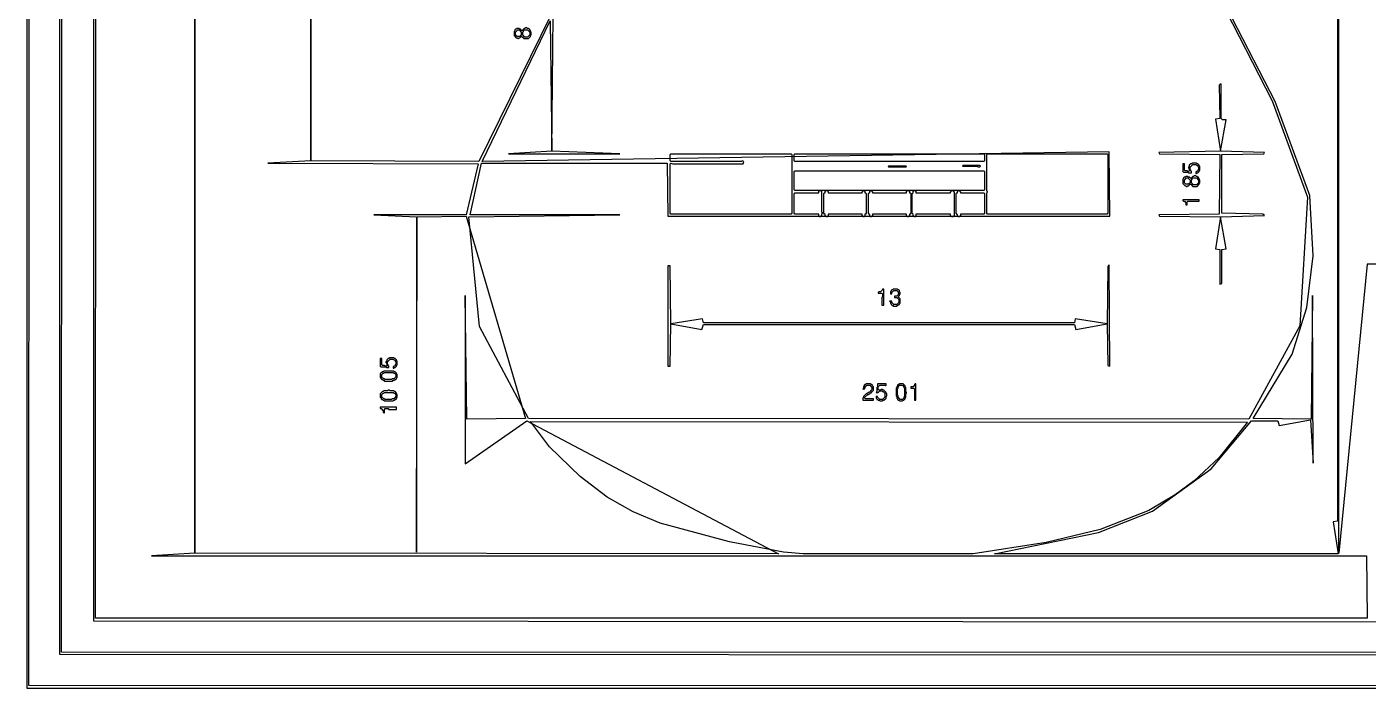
# Model space of a CAD drawing. Extents: x 17 to 323, y -435 to -5.
# Drawn here: x 16.9 to 206.2, y -434.9 to -341.5 of the extents above; entities that cross this region are included whole.
import ezdxf

# ---------------------------------------------------------------- set-up
doc = ezdxf.new("R2010")
doc.units = 0

msp = doc.modelspace()

# ---------------------------------------------------------------- linework, layer by layer
at = {"layer": 'CONTOURS'}
for p, q in [((17, -4.7), (16.9, -434.9)), ((17.2, -434.5), (17.3, -5)), ((21.6, -9.4), (21.5, -430.1)), ((21.8, -429.8), (21.9, -9.7)), ((26.4, -14.2), (26.3, -425.4)), ((26.6, -425), (26.7, -14.5)), ((40.6, -415.8), (40.6, -26.6)), ((40.6, -26.6), (40.6, -415.8)), ((57, -360.4), (57, -95)), ((57, -95), (57, -360.4)), ((202.1, -415.8), (202.1, -249.1)), ((201.9, -253.7), (201.9, -411.3)), ((178.6, -324.3), (192.7, -351.9)), ((193.1, -352), (179.1, -324.7)), ((90.9, -339.7), (80.7, -360.5)), ((81.2, -360.5), (90.8, -340.6)), ((90.8, -340.6), (91, -359)), ((91, -359), (91.2, -339.8)), ((85.8, -342), (85.7, -342.1)), ((85.7, -342.1), (85.7, -342.7)), ((85.7, -342.7), (86, -343)), ((85.9, -341.8), (85.8, -341.9)), ((85.8, -341.9), (85.8, -342)), ((86, -341.8), (85.9, -341.8)), ((85.9, -342.2), (86.2, -341.9)), ((85.9, -342.6), (85.9, -342.2)), ((86.1, -342.8), (85.9, -342.6)), ((86.1, -341.7), (86, -341.8)), ((86.4, -341.7), (86.1, -341.7)), ((86.2, -341.9), (86.4, -341.9)), ((86.5, -341.8), (86.4, -341.7)), ((86.4, -341.9), (86.7, -342.2)), ((86.6, -341.8), (86.5, -341.8)), ((86.7, -342.6), (86.5, -342.8)), ((86.8, -342), (86.6, -341.8)), ((86.7, -342.2), (86.7, -342.6)), ((87.1, -341.7), (86.8, -342)), ((86.9, -342.2), (87, -342.1)), ((86.9, -342.6), (86.9, -342.2)), ((87.2, -342.9), (86.9, -342.6)), ((87, -342), (87.1, -341.9)), ((87, -342.1), (87, -342)), ((87.2, -341.7), (87.1, -341.7)), ((87.1, -341.9), (87.6, -341.9)), ((87.3, -341.6), (87.2, -341.7)), ((87.5, -341.6), (87.3, -341.6)), ((87.6, -341.7), (87.5, -341.6)), ((87.7, -341.7), (87.6, -341.7)), ((87.6, -341.9), (87.9, -342.2)), ((87.9, -342.6), (87.6, -342.9)), ((87.8, -341.8), (87.7, -341.7)), ((87.9, -341.8), (87.8, -341.8)), ((87.9, -341.9), (87.9, -341.8)), ((88, -342), (87.9, -341.9)), ((87.9, -342.2), (87.9, -342.6)), ((88, -342.1), (88, -342)), ((88.1, -342.2), (88, -342.1)), ((88, -342.7), (88.1, -342.6)), ((88, -342.8), (88, -342.7)), ((88.1, -342.6), (88.1, -342.2)), ((86, -343), (86.1, -343)), ((86.5, -342.8), (86.1, -342.8)), ((86.1, -343), (86.2, -343.1)), ((86.2, -343.1), (86.3, -343.1)), ((86.3, -343.1), (86.4, -343)), ((86.4, -343), (86.5, -343)), ((86.5, -343), (86.7, -342.8)), ((86.7, -342.8), (86.8, -342.8)), ((86.8, -342.8), (87.1, -343.1)), ((87.1, -343.1), (87.7, -343.1)), ((87.6, -342.9), (87.2, -342.9)), ((87.7, -343.1), (88, -342.8)), ((185.5, -349.5), (185.2, -349.7)), ((185.2, -349.7), (185.3, -354.4)), ((185.5, -354.4), (185.5, -349.5)), ((192.7, -351.9), (197.7, -365.5)), ((198, -365.3), (193.1, -352)), ((185.3, -354.4), (184.7, -354.5)), ((184.7, -354.5), (185.4, -359)), ((185.4, -359), (186.2, -354.6)), ((185.7, -354.6), (185.5, -354.4)), ((186.2, -354.6), (185.7, -354.6)), ((169.7, -359.1), (81.2, -360.5)), ((91, -359), (84.9, -359.4)), ((84.9, -359.4), (100.6, -359.4)), ((100.6, -359.4), (91, -359)), ((107.7, -359.5), (107.8, -359.4)), ((107.7, -360.4), (107.7, -359.5)), ((107.8, -359.4), (124.8, -359.4)), ((124.8, -359.4), (124.9, -359.5)), ((124.9, -359.5), (124.9, -367.8)), ((125.2, -359.5), (125.3, -359.4)), ((125.2, -360.4), (125.2, -359.5)), ((125.3, -359.4), (152, -359.4)), ((152, -359.4), (152.1, -359.5)), ((152.1, -359.5), (152.1, -360.4)), ((152.4, -359.5), (152.5, -359.4)), ((152.4, -364.6), (152.4, -359.5)), ((152.5, -359.4), (169.4, -359.4)), ((169.4, -359.4), (169.5, -359.5)), ((169.5, -359.5), (169.5, -367.8)), ((169.8, -368.2), (169.7, -359.1)), ((185.4, -359), (176.7, -359.2)), ((176.7, -359.2), (176.8, -359.4)), ((176.8, -359.4), (185.3, -359.5)), ((185.3, -359.5), (185.2, -367.9)), ((191.6, -359.2), (185.4, -359)), ((185.6, -359.5), (191.5, -359.4)), ((185.6, -367.8), (185.6, -359.5)), ((191.5, -359.4), (191.6, -359.2)), ((57, -360.4), (50.9, -360.7)), ((50.9, -360.7), (80.6, -360.8)), ((80.7, -360.5), (57, -360.4)), ((80.6, -360.8), (78.9, -368)), ((79.5, -368), (81.1, -360.7)), ((81.1, -360.7), (107.3, -360.7)), ((107.3, -360.7), (107.4, -368.2)), ((107.8, -360.5), (107.7, -360.4)), ((107.7, -360.8), (107.8, -360.7)), ((107.7, -367.8), (107.7, -360.8)), ((117.8, -360.5), (107.8, -360.5)), ((107.8, -360.7), (108.1, -360.8)), ((108.1, -360.8), (118, -360.8)), ((117.9, -360.4), (117.8, -360.5)), ((118.1, -360.5), (117.9, -360.4)), ((118, -360.8), (118.1, -360.5)), ((125.3, -360.5), (125.2, -360.4)), ((152, -360.5), (125.3, -360.5)), ((138.5, -361.2), (138.6, -361.1)), ((138.6, -361.3), (138.5, -361.2)), ((138.6, -361.1), (141, -361.1)), ((141, -361.3), (138.6, -361.3)), ((141, -361.1), (141.1, -361.2)), ((141.1, -361.2), (141, -361.3)), ((149, -361.1), (149.1, -361)), ((149.1, -361.2), (149, -361.1)), ((149.1, -361), (151.4, -361)), ((151.1, -361.2), (149.1, -361.2)), ((151.2, -361.3), (151.1, -361.2)), ((151.4, -361.3), (151.2, -361.3)), ((151.4, -361), (151.5, -361.1)), ((151.5, -361.2), (151.4, -361.3)), ((151.5, -361.1), (151.5, -361.2)), ((152.1, -360.4), (152, -360.5)), ((180.3, -360.8), (180.1, -360.8)), ((180.1, -360.8), (180.1, -361.9)), ((180.3, -361.7), (180.3, -360.8)), ((181, -361.2), (180.9, -361.3)), ((180.9, -361.3), (180.9, -361.4)), ((180.9, -361.4), (181, -361.5)), ((181.2, -360.8), (181, -361)), ((181, -361), (181, -361.2)), ((181, -361.5), (181, -361.8)), ((181.1, -361.3), (181.5, -360.9)), ((181.1, -361.6), (181.1, -361.3)), ((181.2, -361.7), (181.1, -361.6)), ((181.3, -360.8), (181.2, -360.8)), ((181.4, -360.7), (181.3, -360.8)), ((182, -360.7), (181.4, -360.7)), ((181.5, -360.9), (181.9, -360.9)), ((181.9, -360.9), (182, -361)), ((182.1, -360.8), (182, -360.7)), ((182, -361), (182.1, -361)), ((182.2, -360.8), (182.1, -360.8)), ((182.1, -361), (182.2, -361.1)), ((182.4, -361), (182.2, -360.8)), ((182.2, -361.1), (182.2, -361.2)), ((182.2, -361.2), (182.3, -361.3)), ((182.3, -361.6), (182.2, -361.7)), ((182.3, -361.3), (182.3, -361.6)), ((182.4, -361.1), (182.4, -361)), ((182.5, -361.2), (182.4, -361.1)), ((182.5, -361.7), (182.5, -361.2)), ((125.2, -361.9), (125.3, -361.8)), ((125.2, -364.5), (125.2, -361.9)), ((125.3, -361.8), (152, -361.8)), ((152, -361.8), (152.1, -361.9)), ((152.1, -361.9), (152.1, -364.5)), ((180.1, -361.9), (180.2, -362)), ((180.2, -362.9), (180.1, -363)), ((180.1, -363), (180.1, -363.6)), ((180.2, -362), (180.8, -362)), ((180.3, -362.7), (180.2, -362.8)), ((180.2, -362.8), (180.2, -362.9)), ((180.4, -361.8), (180.3, -361.7)), ((180.4, -362.7), (180.3, -362.7)), ((180.3, -363.1), (180.6, -362.8)), ((180.3, -363.5), (180.3, -363.1)), ((180.5, -363.7), (180.3, -363.5)), ((180.7, -361.8), (180.4, -361.8)), ((180.5, -362.6), (180.4, -362.7)), ((180.8, -362.6), (180.5, -362.6)), ((180.6, -362.8), (180.8, -362.8)), ((180.8, -361.9), (180.7, -361.8)), ((180.9, -361.9), (180.8, -361.9)), ((180.8, -362), (180.9, -362.1)), ((180.9, -362.7), (180.8, -362.6)), ((180.8, -362.8), (181.1, -363.1)), ((181, -361.8), (180.9, -361.9)), ((180.9, -362.1), (181.3, -362.1)), ((181, -362.7), (180.9, -362.7)), ((181.1, -363.5), (180.9, -363.7)), ((181.2, -362.9), (181, -362.7)), ((181.1, -363.1), (181.1, -363.5)), ((181.2, -361.8), (181.2, -361.7)), ((181.3, -361.9), (181.2, -361.8)), ((181.5, -362.6), (181.2, -362.9)), ((181.3, -362.1), (181.3, -361.9)), ((181.3, -363.1), (181.4, -363)), ((181.3, -363.5), (181.3, -363.1)), ((181.6, -363.8), (181.3, -363.5)), ((181.4, -362.9), (181.5, -362.8)), ((181.4, -363), (181.4, -362.9)), ((181.6, -362.6), (181.5, -362.6)), ((181.5, -362.8), (182, -362.8)), ((181.7, -362.5), (181.6, -362.6)), ((181.9, -362.5), (181.7, -362.5)), ((182, -361.9), (181.9, -362)), ((181.9, -362), (181.9, -362.2)), ((181.9, -362.2), (182, -362.2)), ((182, -362.6), (181.9, -362.5)), ((182.1, -361.9), (182, -361.9)), ((182, -362.2), (182.1, -362.1)), ((182.1, -362.6), (182, -362.6)), ((182, -362.8), (182.3, -363.1)), ((182.3, -363.5), (182, -363.8)), ((182.2, -361.8), (182.1, -361.9)), ((182.1, -362.1), (182.2, -362.1)), ((182.2, -362.7), (182.1, -362.6)), ((182.2, -361.7), (182.2, -361.8)), ((182.2, -362.1), (182.4, -361.9)), ((182.3, -362.7), (182.2, -362.7)), ((182.3, -362.8), (182.3, -362.7)), ((182.4, -362.9), (182.3, -362.8)), ((182.3, -363.1), (182.3, -363.5)), ((182.4, -361.8), (182.5, -361.7)), ((182.4, -361.9), (182.4, -361.8)), ((182.4, -363), (182.4, -362.9)), ((182.5, -363.1), (182.4, -363)), ((182.4, -363.6), (182.5, -363.5)), ((182.5, -363.5), (182.5, -363.1)), ((125.3, -364.6), (125.2, -364.5)), ((125.2, -365), (125.3, -364.9)), ((125.2, -367.8), (125.2, -365)), ((152, -364.6), (125.3, -364.6)), ((125.3, -364.9), (128.7, -364.9)), ((128.7, -364.7), (128.8, -364.6)), ((128.7, -364.9), (128.7, -364.7)), ((128.8, -364.6), (129, -364.6)), ((129, -364.6), (129.1, -364.7)), ((129.1, -364.7), (129.1, -367.6)), ((129.4, -365), (129.5, -364.9)), ((129.4, -367.8), (129.4, -365)), ((129.5, -364.9), (129.6, -364.9)), ((129.6, -364.7), (129.7, -364.6)), ((129.6, -364.9), (129.6, -364.7)), ((129.7, -364.6), (129.9, -364.6)), ((129.9, -364.6), (130, -364.7)), ((130, -364.7), (130, -364.9)), ((130, -364.9), (134.8, -364.9)), ((134.8, -364.8), (135, -364.6)), ((134.8, -364.9), (134.8, -364.8)), ((135, -364.6), (135.1, -364.6)), ((135.1, -364.6), (135.2, -364.7)), ((135.2, -364.7), (135.2, -364.9)), ((135.2, -364.9), (135.3, -364.9)), ((135.3, -364.9), (135.4, -365)), ((135.4, -365), (135.4, -367.8)), ((135.7, -365), (135.8, -364.9)), ((135.7, -367.8), (135.7, -365)), ((135.8, -364.9), (135.9, -364.9)), ((135.9, -364.7), (136, -364.6)), ((135.9, -364.9), (135.9, -364.7)), ((136, -364.6), (136.1, -364.6)), ((136.1, -364.6), (136.3, -364.8)), ((136.3, -364.8), (136.3, -364.9)), ((136.3, -364.9), (141.1, -364.9)), ((141.1, -364.7), (141.2, -364.6)), ((141.1, -364.9), (141.1, -364.7)), ((141.2, -364.6), (141.4, -364.6)), ((141.4, -364.6), (141.5, -364.7)), ((141.5, -364.7), (141.5, -364.9)), ((141.5, -364.9), (141.6, -364.9)), ((141.6, -364.9), (141.7, -365)), ((141.7, -365), (141.7, -367.8)), ((141.9, -365), (142, -364.9)), ((141.9, -367.8), (141.9, -365)), ((142, -364.7), (142.1, -364.6)), ((142, -364.9), (142, -364.7)), ((142.1, -364.6), (142.3, -364.6)), ((142.3, -364.6), (142.4, -364.7)), ((142.4, -364.7), (142.4, -364.9)), ((142.4, -364.9), (147.3, -364.9)), ((147.3, -364.8), (147.5, -364.6)), ((147.3, -364.9), (147.3, -364.8)), ((147.5, -364.6), (147.6, -364.6)), ((147.6, -364.6), (147.8, -364.8)), ((147.8, -364.8), (147.8, -368.1)), ((148.1, -365), (148.2, -364.9)), ((148.1, -367.8), (148.1, -365)), ((148.2, -364.9), (148.3, -364.9)), ((148.3, -364.7), (148.4, -364.6)), ((148.3, -364.9), (148.3, -364.7)), ((148.4, -364.6), (148.5, -364.6)), ((148.5, -364.6), (148.7, -364.8)), ((148.7, -364.8), (148.7, -364.9)), ((148.7, -364.9), (152, -364.9)), ((152.1, -364.5), (152, -364.6)), ((152, -364.9), (152.1, -365)), ((152.1, -365), (152.1, -367.8)), ((152.5, -364.8), (152.4, -364.6)), ((152.4, -364.9), (152.5, -364.8)), ((152.4, -367.8), (152.4, -364.9)), ((180.1, -363.6), (180.4, -363.9)), ((180.4, -363.9), (180.5, -363.9)), ((180.9, -363.7), (180.5, -363.7)), ((180.5, -363.9), (180.6, -364)), ((180.6, -364), (180.7, -364)), ((180.7, -364), (180.8, -363.9)), ((180.8, -363.9), (180.9, -363.9)), ((180.9, -363.9), (181.1, -363.7)), ((181.1, -363.7), (181.2, -363.7)), ((181.2, -363.7), (181.5, -364)), ((181.5, -364), (182.1, -364)), ((182, -363.8), (181.6, -363.8)), ((182.1, -364), (182.4, -363.7)), ((182.4, -363.7), (182.4, -363.6)), ((198.5, -373.8), (198, -365.3)), ((180.1, -365.9), (180.1, -366)), ((182.4, -365.9), (180.1, -365.9)), ((180.1, -366), (180.2, -366.1)), ((180.2, -366.1), (180.3, -366.1)), ((180.3, -366.1), (180.5, -366.3)), ((180.5, -366.3), (180.5, -366.6)), ((180.5, -366.6), (180.7, -366.6)), ((180.7, -366.2), (180.8, -366.1)), ((180.7, -366.6), (180.7, -366.2)), ((180.8, -366.1), (182.4, -366.1)), ((182.4, -366.1), (182.4, -365.9)), ((197.7, -365.5), (196.6, -383.7)), ((78.9, -368), (65.9, -368)), ((65.9, -368), (71.9, -368.3)), ((71.9, -368.3), (71.9, -415.7)), ((71.9, -415.7), (72, -368.3)), ((72, -368.3), (78.9, -368.2)), ((78.9, -368.2), (87.3, -396.8)), ((79.3, -368.3), (100.6, -368)), ((80.8, -383.8), (79.3, -368.3)), ((100.6, -368), (79.5, -368)), ((107.4, -368.2), (169.8, -368.2)), ((107.8, -367.9), (107.7, -367.8)), ((124.8, -367.9), (107.8, -367.9)), ((124.9, -367.8), (124.8, -367.9)), ((125.3, -367.9), (125.2, -367.8)), ((128.7, -367.9), (125.3, -367.9)), ((128.7, -368.2), (128.7, -367.9)), ((128.8, -368.3), (128.7, -368.2)), ((128.9, -368.3), (128.8, -368.3)), ((129.1, -368.1), (128.9, -368.3)), ((129.1, -367.6), (129.2, -367.7)), ((129.2, -367.8), (129.1, -367.9)), ((129.1, -367.9), (129.1, -368.1)), ((129.2, -367.7), (129.2, -367.8)), ((129.5, -367.9), (129.4, -367.8)), ((129.6, -367.9), (129.5, -367.9)), ((129.6, -368.1), (129.6, -367.9)), ((129.8, -368.3), (129.6, -368.1)), ((129.9, -368.3), (129.8, -368.3)), ((130, -368.2), (129.9, -368.3)), ((134.8, -367.9), (130, -367.9)), ((130, -367.9), (130, -368.2)), ((134.8, -368.1), (134.8, -367.9)), ((135, -368.3), (134.8, -368.1)), ((135.1, -368.3), (135, -368.3)), ((135.2, -368.2), (135.1, -368.3)), ((135.3, -367.9), (135.2, -367.9)), ((135.2, -367.9), (135.2, -368.2)), ((135.4, -367.8), (135.3, -367.9)), ((135.9, -368), (135.7, -367.8)), ((135.9, -368.2), (135.9, -368)), ((136, -368.3), (135.9, -368.2)), ((136.1, -368.3), (136, -368.3)), ((136.3, -368.1), (136.1, -368.3)), ((141.1, -367.9), (136.3, -367.9)), ((136.3, -367.9), (136.3, -368.1)), ((141.1, -368.2), (141.1, -367.9)), ((141.2, -368.3), (141.1, -368.2)), ((141.3, -368.3), (141.2, -368.3)), ((141.5, -368.1), (141.3, -368.3)), ((141.6, -367.9), (141.5, -367.9)), ((141.5, -367.9), (141.5, -368.1)), ((141.7, -367.8), (141.6, -367.9)), ((142, -367.9), (141.9, -367.8)), ((142, -368.1), (142, -367.9)), ((142.2, -368.3), (142, -368.1)), ((142.3, -368.3), (142.2, -368.3)), ((142.4, -368.2), (142.3, -368.3)), ((147.3, -367.9), (142.4, -367.9)), ((142.4, -367.9), (142.4, -368.2)), ((147.3, -368.1), (147.3, -367.9)), ((147.5, -368.3), (147.3, -368.1)), ((147.6, -368.3), (147.5, -368.3)), ((147.8, -368.1), (147.6, -368.3)), ((148.3, -368), (148.1, -367.8)), ((148.3, -368.2), (148.3, -368)), ((148.4, -368.3), (148.3, -368.2)), ((148.5, -368.3), (148.4, -368.3)), ((148.7, -368.1), (148.5, -368.3)), ((152, -367.9), (148.7, -367.9)), ((148.7, -367.9), (148.7, -368.1)), ((152.1, -367.8), (152, -367.9)), ((152.5, -367.9), (152.4, -367.8)), ((169.4, -367.9), (152.5, -367.9)), ((169.5, -367.8), (169.4, -367.9)), ((185.2, -367.9), (176.7, -368)), ((176.7, -368), (176.8, -368.2)), ((176.8, -368.2), (185.4, -368.3)), ((185.4, -368.3), (184.7, -372.8)), ((185.4, -368.3), (191.6, -368.1)), ((186.2, -372.8), (185.4, -368.3)), ((191.4, -367.9), (185.6, -367.8)), ((191.6, -368.1), (191.4, -367.9)), ((184.7, -372.8), (185.3, -372.9)), ((185.3, -372.9), (185.3, -377.8)), ((185.6, -372.9), (186.2, -372.8)), ((185.6, -377.7), (185.6, -372.9)), ((197.6, -381.1), (198.5, -373.8)), ((107.4, -375.2), (107.4, -389.4)), ((107.7, -375.2), (107.4, -375.2)), ((107.8, -383.4), (107.7, -375.2)), ((169.5, -375.3), (169.4, -383.4)), ((169.7, -375.1), (169.5, -375.3)), ((169.8, -389.4), (169.7, -375.1)), ((206.1, -375), (202.1, -415.8)), ((312.9, -375), (206.1, -375)), ((137.7, -378.6), (137.4, -378.9)), ((137.7, -378.5), (137.7, -378.6)), ((137.9, -378.5), (137.7, -378.5)), ((137.9, -380.8), (137.9, -378.5)), ((139, -378.6), (138.9, -378.7)), ((139.1, -378.6), (139, -378.6)), ((139.2, -378.5), (139.1, -378.6)), ((139.8, -378.5), (139.2, -378.5)), ((139.9, -378.6), (139.8, -378.5)), ((140, -378.6), (139.9, -378.6)), ((140.1, -378.7), (140, -378.6)), ((185.3, -377.8), (185.6, -377.7)), ((79, -396.9), (78.8, -379.4)), ((78.8, -379.4), (78.8, -403.2)), ((137.2, -378.9), (137.1, -379)), ((137.1, -379), (137.1, -379.1)), ((137.1, -379.1), (137.6, -379.1)), ((137.4, -378.9), (137.2, -378.9)), ((137.6, -379.1), (137.7, -379.2)), ((137.7, -379.6), (137.6, -379.7)), ((137.6, -379.7), (137.6, -380.8)), ((137.7, -379.2), (137.7, -379.6)), ((139, -380.2), (138.7, -380.2)), ((138.7, -380.2), (138.8, -380.3)), ((138.9, -378.8), (138.8, -378.9)), ((138.8, -378.9), (138.8, -379.2)), ((138.8, -379.2), (139, -379.2)), ((138.8, -380.3), (138.8, -380.5)), ((138.8, -380.5), (138.9, -380.6)), ((138.9, -378.7), (138.9, -378.8)), ((139, -379), (139.3, -378.7)), ((139, -379.2), (139, -379)), ((139, -380.4), (139, -380.2)), ((139.3, -380.7), (139, -380.4)), ((139.3, -378.7), (139.7, -378.7)), ((139.7, -379.5), (139.4, -379.5)), ((139.4, -379.5), (139.4, -379.7)), ((139.4, -379.7), (139.7, -379.7)), ((139.7, -378.7), (139.9, -378.9)), ((139.9, -379.3), (139.7, -379.5)), ((139.7, -379.7), (140, -380)), ((140, -380.4), (139.7, -380.7)), ((139.9, -378.9), (139.9, -379)), ((139.9, -379), (140, -379.1)), ((140, -379.1), (139.9, -379.2)), ((139.9, -379.2), (139.9, -379.3)), ((139.9, -379.6), (140.1, -379.4)), ((140.2, -379.9), (139.9, -379.6)), ((140, -380), (140, -380.4)), ((140.1, -378.9), (140.1, -378.7)), ((140.2, -379), (140.1, -378.9)), ((140.1, -379.3), (140.2, -379.2)), ((140.1, -379.4), (140.1, -379.3)), ((140.1, -380.6), (140.2, -380.5)), ((140.2, -379.2), (140.2, -379)), ((140.2, -380.5), (140.2, -379.9)), ((198.4, -379.4), (198.2, -396.9)), ((198.5, -403.1), (198.4, -379.4)), ((137.6, -380.8), (137.9, -380.8)), ((138.9, -380.6), (138.9, -380.7)), ((138.9, -380.7), (139, -380.8)), ((139, -380.8), (139.1, -380.8)), ((139.1, -380.8), (139.2, -380.9)), ((139.2, -380.9), (139.7, -380.9)), ((139.7, -380.7), (139.3, -380.7)), ((139.7, -380.9), (139.8, -380.8)), ((139.8, -380.8), (139.9, -380.8)), ((139.9, -380.8), (140, -380.7)), ((140, -380.7), (140.1, -380.7)), ((140.1, -380.7), (140.1, -380.6)), ((195.5, -387.7), (197.6, -381.1)), ((87.7, -396.8), (80.8, -383.8)), ((107.7, -389.4), (107.8, -383.4)), ((112.3, -382.7), (107.8, -383.4)), ((107.8, -383.4), (112.2, -384.2)), ((112.2, -384.2), (112.4, -383.5)), ((112.4, -383.3), (112.3, -382.7)), ((164.8, -383.3), (112.4, -383.3)), ((112.4, -383.5), (164.8, -383.5)), ((164.9, -382.7), (164.8, -383.3)), ((164.8, -383.5), (165, -384.2)), ((169.4, -383.4), (164.9, -382.7)), ((165, -384.2), (169.4, -383.4)), ((169.4, -383.4), (169.5, -389.3)), ((196.6, -383.7), (189.4, -396.9)), ((190, -396.8), (195.5, -387.7)), ((67, -388.3), (66.8, -388.3)), ((66.8, -388.3), (66.8, -389.4)), ((66.8, -389.4), (66.9, -389.5)), ((66.9, -389.5), (67.6, -389.5)), ((67, -389.2), (67, -388.3)), ((67.1, -389.3), (67, -389.2)), ((67.4, -389.3), (67.1, -389.3)), ((67.5, -389.4), (67.4, -389.3)), ((67.7, -389.4), (67.5, -389.4)), ((67.7, -388.7), (67.6, -388.8)), ((67.6, -388.8), (67.6, -388.9)), ((67.6, -388.9), (67.7, -389)), ((67.6, -389.5), (67.7, -389.6)), ((67.9, -388.3), (67.7, -388.5)), ((67.7, -388.5), (67.7, -388.7)), ((67.7, -389), (67.7, -389.2)), ((67.7, -389.2), (67.8, -389.3)), ((67.8, -389.3), (67.7, -389.4)), ((67.7, -389.6), (68, -389.6)), ((67.8, -388.8), (68.2, -388.4)), ((67.8, -389.1), (67.8, -388.8)), ((67.9, -389.2), (67.8, -389.1)), ((68, -388.3), (67.9, -388.3)), ((67.9, -389.3), (67.9, -389.2)), ((68, -389.4), (67.9, -389.3)), ((68.1, -388.2), (68, -388.3)), ((68, -389.6), (68, -389.4)), ((68.7, -388.2), (68.1, -388.2)), ((68.2, -388.4), (68.6, -388.4)), ((68.6, -388.4), (68.7, -388.5)), ((68.7, -389.4), (68.6, -389.5)), ((68.6, -389.5), (68.6, -389.7)), ((68.6, -389.7), (68.7, -389.7)), ((68.8, -388.3), (68.7, -388.2)), ((68.7, -388.5), (68.8, -388.5)), ((68.8, -389.4), (68.7, -389.4)), ((68.7, -389.7), (68.8, -389.6)), ((68.9, -388.3), (68.8, -388.3)), ((68.8, -388.5), (68.9, -388.6)), ((68.9, -389.3), (68.8, -389.4)), ((68.8, -389.6), (68.9, -389.6)), ((69.1, -388.5), (68.9, -388.3)), ((68.9, -388.6), (68.9, -388.7)), ((68.9, -388.7), (69, -388.8)), ((69, -389.1), (68.9, -389.2)), ((68.9, -389.2), (68.9, -389.3)), ((68.9, -389.6), (69.1, -389.4)), ((69, -388.8), (69, -389.1)), ((69.1, -388.6), (69.1, -388.5)), ((69.2, -388.7), (69.1, -388.6)), ((69.1, -389.3), (69.2, -389.2)), ((69.1, -389.4), (69.1, -389.3)), ((69.2, -389.2), (69.2, -388.7)), ((107.4, -389.4), (107.7, -389.4)), ((169.5, -389.3), (169.8, -389.4)), ((67.1, -390.2), (66.8, -390.5)), ((66.8, -390.5), (66.8, -391)), ((66.8, -391), (66.9, -391.1)), ((66.9, -391.1), (66.9, -391.2)), ((66.9, -391.2), (67, -391.3)), ((67, -390.6), (67.2, -390.4)), ((67, -391), (67, -390.6)), ((67.1, -391.1), (67, -391)), ((67, -391.3), (67.1, -391.3)), ((67.2, -390.2), (67.1, -390.2)), ((67.2, -391.1), (67.1, -391.1)), ((67.1, -391.3), (67.2, -391.4)), ((67.3, -390.1), (67.2, -390.2)), ((67.2, -390.4), (67.3, -390.4)), ((67.3, -391.2), (67.2, -391.1)), ((67.2, -391.4), (67.3, -391.4)), ((68.7, -390.1), (67.3, -390.1)), ((67.3, -390.4), (67.4, -390.3)), ((67.4, -391.2), (67.3, -391.2)), ((67.3, -391.4), (67.4, -391.5)), ((67.4, -390.3), (68.6, -390.3)), ((67.5, -391.3), (67.4, -391.2)), ((67.4, -391.5), (68.5, -391.5)), ((68.4, -391.3), (67.5, -391.3)), ((68.5, -391.2), (68.4, -391.3)), ((68.7, -391.2), (68.5, -391.2)), ((68.5, -391.5), (68.6, -391.4)), ((68.6, -390.3), (68.7, -390.4)), ((68.6, -391.4), (68.8, -391.4)), ((68.8, -390.2), (68.7, -390.1)), ((68.7, -390.4), (68.8, -390.4)), ((69, -390.9), (68.7, -391.2)), ((68.9, -390.2), (68.8, -390.2)), ((68.8, -390.4), (69, -390.6)), ((68.8, -391.4), (68.9, -391.3)), ((69.1, -390.4), (68.9, -390.2)), ((68.9, -391.3), (69, -391.3)), ((69, -390.6), (69, -390.9)), ((69, -391.3), (69.1, -391.2)), ((69.1, -390.5), (69.1, -390.4)), ((69.2, -390.6), (69.1, -390.5)), ((69.1, -391.1), (69.2, -391)), ((69.1, -391.2), (69.1, -391.1)), ((69.2, -391), (69.2, -390.6)), ((135.4, -391.9), (135.3, -392)), ((136, -391.9), (135.4, -391.9)), ((136.1, -392), (136, -391.9)), ((137, -391.9), (137, -392.3)), ((138.2, -391.9), (137, -391.9)), ((138.2, -392.1), (138.2, -391.9)), ((140.1, -391.9), (140, -392)), ((140.6, -391.9), (140.1, -391.9)), ((140.9, -392.2), (140.6, -391.9)), ((142.3, -391.9), (142.2, -392)), ((142.4, -391.9), (142.3, -391.9)), ((142.4, -394.2), (142.4, -391.9)), ((67.1, -393), (66.8, -393.3)), ((66.8, -393.3), (66.8, -393.8)), ((66.8, -393.8), (66.9, -393.9)), ((67, -393.4), (67.2, -393.2)), ((67, -393.8), (67, -393.4)), ((67.1, -393.9), (67, -393.8)), ((67.2, -393), (67.1, -393)), ((67.3, -392.9), (67.2, -393)), ((67.2, -393.2), (67.3, -393.2)), ((67.8, -392.9), (67.3, -392.9)), ((67.3, -393.2), (67.4, -393.1)), ((67.4, -393.1), (68.6, -393.1)), ((67.9, -392.8), (67.8, -392.9)), ((68.1, -392.8), (67.9, -392.8)), ((68.2, -392.9), (68.1, -392.8)), ((68.7, -392.9), (68.2, -392.9)), ((68.6, -393.1), (68.7, -393.2)), ((68.8, -393), (68.7, -392.9)), ((68.7, -393.2), (68.8, -393.2)), ((69, -393.7), (68.7, -394)), ((68.9, -393), (68.8, -393)), ((68.8, -393.2), (69, -393.4)), ((69.1, -393.2), (68.9, -393)), ((69, -393.4), (69, -393.7)), ((69.1, -393.3), (69.1, -393.2)), ((69.2, -393.4), (69.1, -393.3)), ((69.1, -393.9), (69.2, -393.8)), ((69.2, -393.8), (69.2, -393.4)), ((135, -392.5), (134.9, -392.6)), ((134.9, -392.6), (135, -392.7)), ((135, -393.8), (134.9, -393.9)), ((135.1, -392.2), (135, -392.3)), ((135, -392.3), (135, -392.5)), ((135, -392.7), (135.1, -392.6)), ((135.4, -393.3), (135, -393.7)), ((135, -393.7), (135, -393.8)), ((135.2, -392), (135.1, -392.1)), ((135.1, -392.1), (135.1, -392.2)), ((135.1, -392.6), (135.2, -392.6)), ((135.3, -392), (135.2, -392)), ((135.2, -392.4), (135.5, -392.1)), ((135.2, -392.6), (135.2, -392.4)), ((135.2, -393.8), (135.6, -393.4)), ((135.2, -393.9), (135.2, -393.8)), ((135.5, -393.3), (135.4, -393.3)), ((135.5, -392.1), (135.9, -392.1)), ((135.7, -393.1), (135.5, -393.3)), ((135.6, -393.4), (135.7, -393.4)), ((135.8, -393.1), (135.7, -393.1)), ((135.7, -393.4), (135.8, -393.3)), ((136.2, -392.7), (135.8, -393.1)), ((135.8, -393.3), (135.9, -393.3)), ((135.9, -392.1), (136.2, -392.4)), ((135.9, -393.3), (136.1, -393.1)), ((136.2, -392), (136.1, -392)), ((136.1, -393.1), (136.2, -393.1)), ((136.3, -392.1), (136.2, -392)), ((136.2, -392.4), (136.2, -392.7)), ((136.2, -393), (136.4, -392.8)), ((136.2, -393.1), (136.2, -393)), ((136.3, -392.2), (136.3, -392.1)), ((136.4, -392.3), (136.3, -392.2)), ((136.4, -392.8), (136.4, -392.3)), ((136.9, -393), (136.8, -393.1)), ((136.8, -393.1), (137.1, -393.1)), ((137, -393.7), (136.8, -393.7)), ((136.8, -393.7), (136.8, -393.9)), ((137, -392.3), (136.9, -392.4)), ((136.9, -392.4), (136.9, -393)), ((137, -393.8), (137, -393.7)), ((137.3, -394.1), (137, -393.8)), ((137.1, -392.3), (137.3, -392.1)), ((137.1, -392.7), (137.1, -392.3)), ((137.2, -392.8), (137.1, -392.7)), ((137.1, -393.1), (137.3, -392.9)), ((137.4, -392.8), (137.2, -392.8)), ((137.3, -392.1), (138, -392.1)), ((137.3, -392.9), (137.6, -392.9)), ((137.5, -392.7), (137.4, -392.8)), ((137.7, -392.7), (137.5, -392.7)), ((137.6, -392.9), (137.7, -393)), ((137.8, -392.8), (137.7, -392.7)), ((137.7, -393), (137.8, -393)), ((138, -393.8), (137.7, -394.1)), ((137.9, -392.8), (137.8, -392.8)), ((137.8, -393), (138, -393.2)), ((138.2, -393.1), (137.9, -392.8)), ((138, -392.1), (138.1, -392.2)), ((138, -393.2), (138, -393.8)), ((138.1, -392.2), (138.2, -392.1)), ((138.2, -393.2), (138.2, -393.1)), ((138.3, -393.3), (138.2, -393.2)), ((138.2, -393.7), (138.3, -393.6)), ((138.2, -393.9), (138.2, -393.7)), ((138.3, -393.6), (138.3, -393.3)), ((139.7, -392.4), (139.6, -392.5)), ((139.6, -392.5), (139.6, -393.6)), ((139.6, -393.6), (139.7, -393.7)), ((139.8, -392.2), (139.7, -392.3)), ((139.7, -392.3), (139.7, -392.4)), ((139.7, -393.7), (139.7, -393.9)), ((139.9, -392), (139.8, -392.1)), ((139.8, -392.1), (139.8, -392.2)), ((139.8, -392.6), (139.9, -392.5)), ((139.8, -393.5), (139.8, -392.6)), ((139.9, -393.6), (139.8, -393.5)), ((140, -392), (139.9, -392)), ((139.9, -392.3), (140.1, -392.1)), ((139.9, -392.5), (139.9, -392.3)), ((139.9, -393.8), (139.9, -393.6)), ((140.2, -394.1), (139.9, -393.8)), ((140.1, -392.1), (140.5, -392.1)), ((140.5, -392.1), (140.7, -392.3)), ((140.7, -392.3), (140.7, -392.4)), ((140.7, -392.4), (140.8, -392.5)), ((140.8, -393.7), (140.7, -393.8)), ((140.7, -393.8), (140.7, -393.9)), ((140.8, -392.5), (140.8, -393.7)), ((140.9, -392.3), (140.9, -392.2)), ((141, -392.4), (140.9, -392.3)), ((140.9, -393.9), (141, -393.8)), ((141, -393), (141, -392.4)), ((141.1, -393.1), (141, -393)), ((141, -393.3), (141.1, -393.2)), ((141, -393.8), (141, -393.3)), ((141.1, -393.2), (141.1, -393.1)), ((142, -392.3), (141.7, -392.3)), ((141.7, -392.3), (141.7, -392.5)), ((141.7, -392.5), (142.1, -392.5)), ((142.2, -392.1), (142, -392.3)), ((142.1, -392.5), (142.2, -392.6)), ((142.2, -392), (142.2, -392.1)), ((142.2, -392.6), (142.2, -394.2)), ((66.8, -395.2), (66.8, -395.4)), ((69.1, -395.2), (66.8, -395.2)), ((66.8, -395.4), (66.9, -395.4)), ((66.9, -393.9), (66.9, -394)), ((66.9, -394), (67, -394.1)), ((66.9, -395.4), (67.2, -395.7)), ((67, -394.1), (67.1, -394.1)), ((67.2, -393.9), (67.1, -393.9)), ((67.1, -394.1), (67.2, -394.2)), ((67.3, -394), (67.2, -393.9)), ((67.2, -394.2), (67.3, -394.2)), ((67.2, -395.7), (67.2, -395.9)), ((67.4, -394), (67.3, -394)), ((67.3, -394.2), (67.4, -394.3)), ((67.5, -394.1), (67.4, -394)), ((67.4, -394.3), (68.6, -394.3)), ((67.4, -395.5), (67.5, -395.4)), ((67.4, -396), (67.4, -395.5)), ((68.4, -394.1), (67.5, -394.1)), ((67.5, -395.4), (67.9, -395.4)), ((67.9, -395.4), (68, -395.5)), ((68, -395.5), (69.1, -395.5)), ((68.5, -394), (68.4, -394.1)), ((68.7, -394), (68.5, -394)), ((68.6, -394.3), (68.7, -394.2)), ((68.7, -394.2), (68.8, -394.2)), ((68.8, -394.2), (68.9, -394.1)), ((68.9, -394.1), (69, -394.1)), ((69, -394.1), (69.1, -394)), ((69.1, -394), (69.1, -393.9)), ((69.1, -395.5), (69.1, -395.2)), ((134.9, -393.9), (134.9, -394.2)), ((134.9, -394.2), (136.4, -394.2)), ((135.3, -394), (135.2, -393.9)), ((136.4, -394), (135.3, -394)), ((136.4, -394.2), (136.4, -394)), ((136.8, -393.9), (136.9, -394)), ((136.9, -394), (136.9, -394.1)), ((136.9, -394.1), (137, -394.1)), ((137, -394.1), (137.1, -394.2)), ((137.1, -394.2), (137.2, -394.2)), ((137.2, -394.2), (137.3, -394.3)), ((137.7, -394.1), (137.3, -394.1)), ((137.3, -394.3), (137.7, -394.3)), ((137.7, -394.3), (137.8, -394.2)), ((137.8, -394.2), (137.9, -394.2)), ((137.9, -394.2), (138.2, -393.9)), ((139.7, -393.9), (139.8, -394)), ((139.8, -394), (139.8, -394.1)), ((139.8, -394.1), (139.9, -394.2)), ((139.9, -394.2), (140, -394.2)), ((140, -394.2), (140.1, -394.3)), ((140.1, -394.3), (140.5, -394.3)), ((140.5, -394.1), (140.2, -394.1)), ((140.7, -393.9), (140.5, -394.1)), ((140.5, -394.3), (140.6, -394.2)), ((140.6, -394.2), (140.7, -394.2)), ((140.7, -394.2), (140.9, -394)), ((140.9, -394), (140.9, -393.9)), ((142.2, -394.2), (142.4, -394.2)), ((67.2, -395.9), (67.3, -396)), ((67.3, -396), (67.4, -396)), ((78.8, -403.2), (87.5, -397.1)), ((87.3, -396.8), (79, -396.9)), ((87.5, -397.1), (123, -415.9)), ((189.4, -396.9), (87.7, -396.8)), ((88, -397.2), (189.2, -397.3)), ((90.7, -400.8), (88, -397.2)), ((184.1, -403.9), (189.8, -397.1)), ((189.2, -397.3), (185.2, -402.3)), ((189.8, -397.1), (193.5, -397.1)), ((198.2, -396.9), (190, -396.8)), ((193.5, -397.1), (193.7, -397.8)), ((193.7, -397.8), (198.1, -397)), ((198.1, -397), (198.5, -403.1)), ((95, -405), (90.7, -400.8)), ((185.2, -402.3), (181.7, -405.6)), ((98.8, -407.9), (95, -405)), ((175.8, -409.9), (184.1, -403.9)), ((181.7, -405.6), (179, -407.6)), ((102.5, -410), (98.8, -407.9)), ((179, -407.6), (175.3, -409.8)), ((106.3, -411.6), (102.5, -410)), ((168.2, -412.9), (175.8, -409.9)), ((175.3, -409.8), (168.4, -412.5)), ((116.1, -414.2), (106.3, -411.6)), ((168.4, -412.5), (160.8, -414.3)), ((201.9, -411.3), (201.3, -411.4)), ((201.3, -411.4), (202, -415.9)), ((123.7, -415.7), (116.1, -414.2)), ((160.8, -414.3), (150.5, -415.9)), ((153.5, -415.9), (168.2, -412.9)), ((40.6, -415.8), (34.5, -416.2)), ((34.5, -416.2), (206, -416.2)), ((123, -415.9), (40.6, -415.8)), ((126.5, -415.9), (123.7, -415.7)), ((150.5, -415.9), (126.5, -415.9)), ((202, -415.9), (153.5, -415.9)), ((206, -416.2), (206.1, -425)), ((26.3, -425.4), (313.2, -425.6)), ((206.1, -425), (26.6, -425)), ((317.7, -429.9), (21.8, -429.8)), ((21.5, -430.1), (318.1, -430.2)), ((16.9, -434.9), (322.7, -434.9)), ((322.4, -434.6), (17.2, -434.5))]:
    msp.add_line(p, q, dxfattribs=at)

doc.saveas('drawing.dxf')
